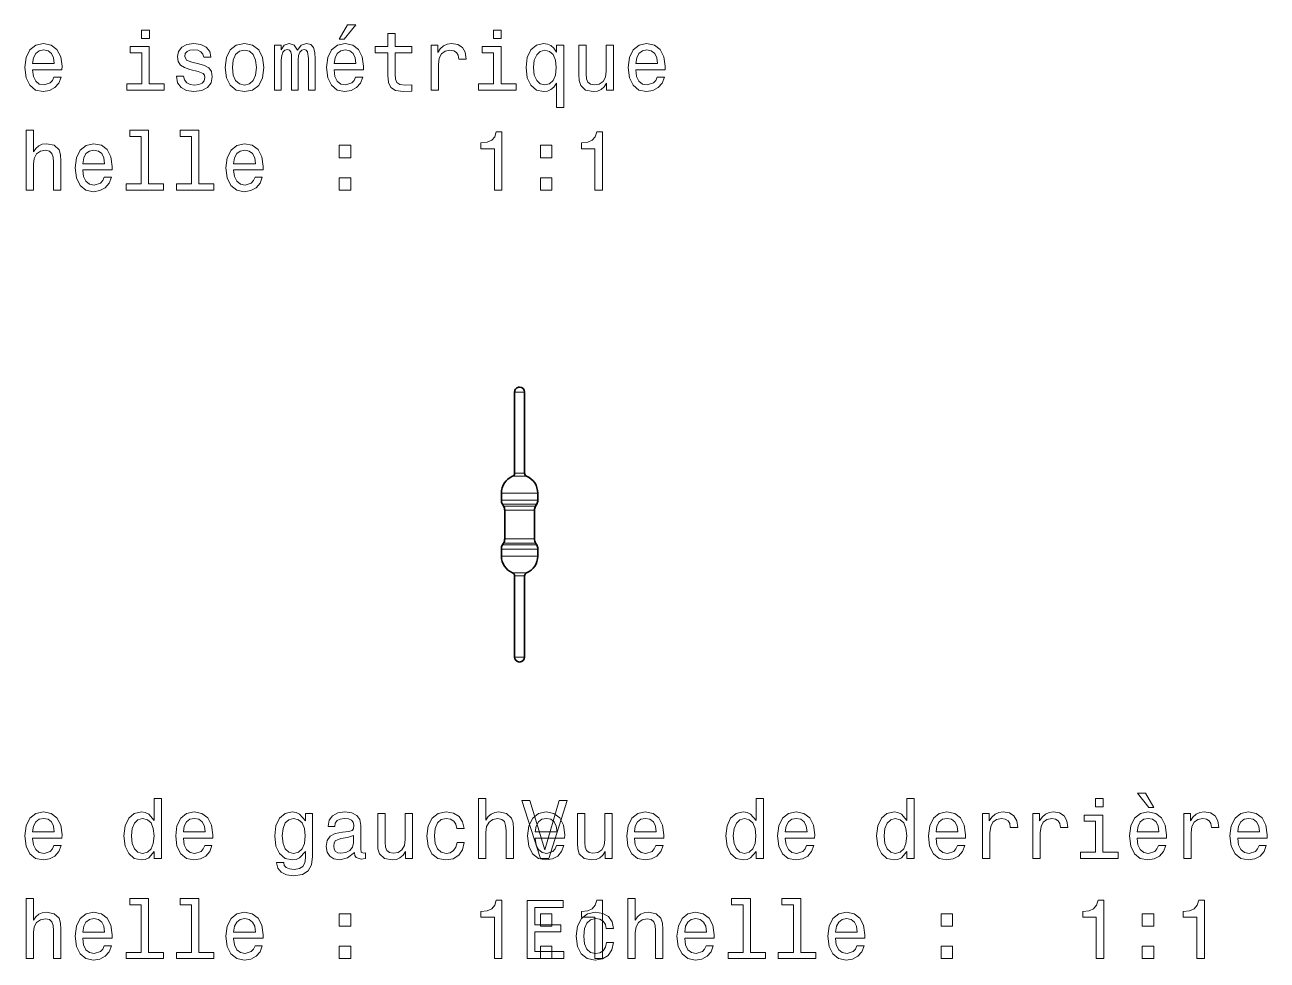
# Model space of a CAD drawing. Extents: x 563 to 712, y 363 to 466.
# Drawn here: x 637.3 to 712.3, y 394.2 to 450.7 of the extents above; entities that cross this region are included whole.
import ezdxf

# ---------------------------------------------------------------- set-up
doc = ezdxf.new("R2010")
doc.units = 0

msp = doc.modelspace()

# ---------------------------------------------------------------- linework, layer by layer
at = {"color": 7, "lineweight": 35, "ltscale": 0.1175}
for p, q in [((666.896, 423.8), (666.896, 428.5)), ((667.496, 423.8), (667.496, 428.5)), ((666.896, 417.2), (666.896, 412.5)), ((667.496, 417.2), (667.496, 412.5))]:
    msp.add_line(p, q, dxfattribs=at)
at = {"color": 7, "lineweight": 13, "ltscale": 0.014999}
for p, q in [((667.496, 428.5), (666.896, 428.5)), ((666.896, 417.4), (667.496, 417.4)), ((667.496, 412.5), (666.896, 412.5))]:
    msp.add_line(p, q, dxfattribs=at)
at = {"color": 7, "lineweight": 13, "ltscale": 0.015648}
for p, q in [((666.773, 423.415), (667.399, 423.415)), ((666.773, 417.585), (667.399, 417.585))]:
    msp.add_line(p, q, dxfattribs=at)
at = {"color": 7, "lineweight": 35, "ltscale": 0.005}
for p, q in [((666.896, 423.6), (666.896, 423.8)), ((667.496, 423.6), (667.496, 423.8)), ((666.896, 417.2), (666.896, 417.4)), ((667.496, 417.2), (667.496, 417.4))]:
    msp.add_line(p, q, dxfattribs=at)
at = {"color": 7, "lineweight": 13, "ltscale": 0.011095}
msp.add_line((666.896, 423.6), (667.34, 423.6), dxfattribs=at)
at = {"color": 7, "lineweight": 13, "ltscale": 0.003905}
msp.add_line((667.34, 423.6), (667.496, 423.6), dxfattribs=at)
at = {"color": 7, "lineweight": 13, "ltscale": 0.005507}
for p, q in [((667.399, 423.415), (667.62, 423.415)), ((667.62, 417.585), (667.399, 417.585))]:
    msp.add_line(p, q, dxfattribs=at)
at = {"color": 7, "lineweight": 13, "ltscale": 0.040683}
for p, q in [((667.724, 422.4), (666.096, 422.4)), ((667.724, 421.98), (666.096, 421.98)), ((667.724, 419.02), (666.096, 419.02)), ((667.724, 418.6), (666.096, 418.6))]:
    msp.add_line(p, q, dxfattribs=at)
at = {"color": 7, "lineweight": 35, "ltscale": 0.01049}
for p, q in [((666.096, 421.98), (666.096, 422.4)), ((668.296, 421.98), (668.296, 422.4)), ((666.096, 418.6), (666.096, 419.02)), ((668.296, 418.6), (668.296, 419.02))]:
    msp.add_line(p, q, dxfattribs=at)
at = {"color": 7, "lineweight": 13, "ltscale": 0.014316}
for p, q in [((668.296, 422.4), (667.724, 422.4)), ((667.724, 421.98), (668.296, 421.98)), ((667.724, 419.02), (668.296, 419.02)), ((668.296, 418.6), (667.724, 418.6))]:
    msp.add_line(p, q, dxfattribs=at)
at = {"color": 7, "lineweight": 13, "ltscale": 0.038206}
for p, q in [((667.692, 421.73), (666.163, 421.73)), ((667.692, 419.27), (666.163, 419.27))]:
    msp.add_line(p, q, dxfattribs=at)
at = {"color": 7, "lineweight": 35, "ltscale": 0.003301}
for p, q in [((666.229, 421.616), (666.163, 421.73)), ((668.163, 421.616), (668.229, 421.73)), ((666.229, 419.384), (666.163, 419.27)), ((668.163, 419.384), (668.229, 419.27))]:
    msp.add_line(p, q, dxfattribs=at)
at = {"color": 7, "lineweight": 13, "ltscale": 0.013445}
for p, q in [((667.692, 421.73), (668.229, 421.73)), ((667.692, 419.27), (668.229, 419.27))]:
    msp.add_line(p, q, dxfattribs=at)
at = {"color": 7, "lineweight": 13, "ltscale": 0.035765}
for p, q in [((667.66, 421.616), (666.229, 421.616)), ((667.66, 419.384), (666.229, 419.384))]:
    msp.add_line(p, q, dxfattribs=at)
at = {"color": 7, "lineweight": 13, "ltscale": 0.033287}
for p, q in [((667.628, 421.366), (666.296, 421.366)), ((667.628, 419.634), (666.296, 419.634))]:
    msp.add_line(p, q, dxfattribs=at)
at = {"color": 7, "lineweight": 35, "ltscale": 0.043301}
for p, q in [((666.296, 419.634), (666.296, 421.366)), ((668.096, 419.634), (668.096, 421.366))]:
    msp.add_line(p, q, dxfattribs=at)
at = {"color": 7, "lineweight": 13, "ltscale": 0.011714}
for p, q in [((668.096, 421.366), (667.628, 421.366)), ((668.096, 419.634), (667.628, 419.634))]:
    msp.add_line(p, q, dxfattribs=at)
at = {"color": 7, "lineweight": 13, "ltscale": 0.012584}
for p, q in [((668.163, 421.616), (667.66, 421.616)), ((668.163, 419.384), (667.66, 419.384))]:
    msp.add_line(p, q, dxfattribs=at)
at = {"color": 7, "lineweight": 13}
for points in [[(644.838, 450.357), (644.369, 450.357), (644.369, 449.853), (644.838, 449.853)], [(656.306, 449.813), (656.604, 449.813), (657.305, 450.67), (656.811, 450.67)], [(666.09, 450.357), (665.621, 450.357), (665.621, 449.853), (666.09, 449.853)], [(637.783, 447.962), (639.558, 447.962), (639.563, 448.169), (639.482, 448.749), (639.26, 449.182), (638.907, 449.445), (638.438, 449.54), (637.979, 449.44), (637.626, 449.157), (637.399, 448.698), (637.319, 448.093), (637.394, 447.473), (637.621, 447.019), (637.969, 446.736), (638.423, 446.641), (638.817, 446.706), (639.139, 446.878), (639.376, 447.15), (639.512, 447.513), (639.074, 447.513), (638.983, 447.311), (638.852, 447.16), (638.479, 447.039), (638.191, 447.094), (637.974, 447.271), (637.833, 447.558), (637.783, 447.947)], [(647.829, 448.315), (647.4, 448.416), (647.082, 448.532), (646.976, 448.769), (647.007, 448.935), (647.113, 449.056), (647.284, 449.132), (647.531, 449.162), (647.768, 449.132), (647.955, 449.041), (648.076, 448.905), (648.126, 448.723), (648.56, 448.723), (648.56, 448.733), (648.484, 449.061), (648.278, 449.318), (647.955, 449.48), (647.531, 449.54), (647.103, 449.48), (646.79, 449.313), (646.593, 449.066), (646.533, 448.754), (646.578, 448.451), (646.719, 448.239), (646.951, 448.088), (647.289, 447.982), (647.783, 447.861), (648.086, 447.735), (648.167, 447.634), (648.197, 447.483), (648.151, 447.296), (648.03, 447.155), (647.834, 447.064), (647.572, 447.034), (647.294, 447.064), (647.092, 447.17), (646.956, 447.342), (646.901, 447.579), (646.472, 447.579), (646.543, 447.175), (646.75, 446.883), (647.077, 446.706), (647.531, 446.641), (648.005, 446.706), (648.353, 446.883), (648.565, 447.165), (648.641, 447.533), (648.585, 447.851), (648.429, 448.068), (648.172, 448.209)], [(649.407, 448.088), (649.488, 447.473), (649.72, 447.019), (650.088, 446.736), (650.582, 446.641), (651.072, 446.736), (651.44, 447.014), (651.672, 447.468), (651.757, 448.088), (651.672, 448.703), (651.44, 449.162), (651.072, 449.44), (650.582, 449.54), (650.088, 449.44), (649.72, 449.157), (649.488, 448.703)], [(652.398, 446.736), (652.806, 446.736), (652.806, 448.547), (652.832, 448.819), (652.907, 449.016), (653.023, 449.132), (653.175, 449.177), (653.296, 449.137), (653.376, 449.036), (653.417, 448.865), (653.432, 448.638), (653.432, 446.736), (653.815, 446.736), (653.815, 448.547), (653.84, 448.814), (653.916, 449.011), (654.037, 449.132), (654.188, 449.177), (654.309, 449.137), (654.39, 449.036), (654.44, 448.638), (654.44, 446.736), (654.849, 446.736), (654.849, 448.607), (654.824, 448.996), (654.743, 449.293), (654.582, 449.475), (654.319, 449.54), (654.012, 449.44), (653.775, 449.147), (653.588, 449.434), (653.275, 449.54), (652.988, 449.44), (652.791, 449.157), (652.791, 449.445), (652.398, 449.445)], [(655.999, 447.962), (657.774, 447.962), (657.779, 448.169), (657.698, 448.749), (657.476, 449.182), (657.123, 449.445), (656.654, 449.54), (656.195, 449.44), (655.842, 449.157), (655.615, 448.698), (655.535, 448.093), (655.61, 447.473), (655.837, 447.019), (656.185, 446.736), (656.639, 446.641), (657.033, 446.706), (657.355, 446.878), (657.592, 447.15), (657.729, 447.513), (657.29, 447.513), (657.199, 447.311), (657.068, 447.16), (656.695, 447.039), (656.407, 447.094), (656.19, 447.271), (656.049, 447.558), (655.999, 447.947)], [(659.242, 448.976), (659.242, 447.619), (659.272, 447.18), (659.413, 446.878), (659.695, 446.701), (660.175, 446.641), (660.699, 446.666), (660.699, 447.049), (660.316, 447.019), (659.968, 447.059), (659.781, 447.185), (659.701, 447.397), (659.685, 447.695), (659.685, 448.976), (660.699, 448.976), (660.699, 449.354), (659.685, 449.354), (659.685, 450.146), (659.242, 450.146), (659.242, 449.354), (658.475, 449.354), (658.475, 448.976)], [(661.849, 446.736), (662.293, 446.736), (662.293, 448.285), (662.338, 448.658), (662.474, 448.925), (662.696, 449.087), (662.994, 449.142), (663.216, 449.107), (663.382, 449.006), (663.483, 448.834), (663.518, 448.602), (663.967, 448.602), (663.907, 449.011), (663.74, 449.303), (663.463, 449.48), (663.085, 449.54), (662.827, 449.5), (662.605, 449.399), (662.409, 449.228), (662.252, 448.996), (662.252, 449.445), (661.849, 449.445)], [(669.419, 449.026), (669.262, 449.253), (669.086, 449.414), (668.879, 449.505), (668.642, 449.54), (668.214, 449.44), (667.881, 449.157), (667.664, 448.703), (667.588, 448.093), (667.664, 447.478), (667.881, 447.024), (668.214, 446.736), (668.642, 446.641), (668.879, 446.671), (669.081, 446.757), (669.257, 446.913), (669.419, 447.15), (669.419, 445.687), (669.863, 445.687), (669.863, 449.445), (669.419, 449.445)], [(672.878, 449.445), (672.435, 449.445), (672.435, 447.881), (672.384, 447.518), (672.238, 447.256), (672.011, 447.094), (671.714, 447.044), (671.476, 447.084), (671.325, 447.205), (671.239, 447.412), (671.219, 447.705), (671.219, 449.445), (670.775, 449.445), (670.775, 447.664), (670.791, 447.306), (670.886, 447.009), (671.179, 446.736), (671.648, 446.641), (671.9, 446.676), (672.117, 446.767), (672.304, 446.923), (672.455, 447.15), (672.455, 446.736), (672.878, 446.736)], [(674.215, 447.962), (675.99, 447.962), (675.995, 448.169), (675.914, 448.749), (675.693, 449.182), (675.34, 449.445), (674.871, 449.54), (674.412, 449.44), (674.059, 449.157), (673.832, 448.698), (673.751, 448.093), (673.827, 447.473), (674.054, 447.019), (674.401, 446.736), (674.855, 446.641), (675.249, 446.706), (675.572, 446.878), (675.809, 447.15), (675.945, 447.513), (675.506, 447.513), (675.415, 447.311), (675.284, 447.16), (674.911, 447.039), (674.623, 447.094), (674.407, 447.271), (674.265, 447.558), (674.215, 447.947)], [(637.783, 448.335), (637.838, 448.683), (637.974, 448.94), (638.181, 449.097), (638.453, 449.152), (638.721, 449.097), (638.927, 448.94), (639.054, 448.683), (639.099, 448.335)], [(644.823, 447.11), (644.823, 449.354), (643.683, 449.354), (643.683, 448.976), (644.379, 448.976), (644.379, 447.11), (643.471, 447.11), (643.471, 446.736), (645.741, 446.736), (645.741, 447.11)], [(649.861, 448.093), (649.907, 448.547), (650.048, 448.875), (650.275, 449.076), (650.582, 449.147), (650.885, 449.076), (651.112, 448.88), (651.253, 448.547), (651.304, 448.093), (651.253, 447.634), (651.112, 447.301), (650.885, 447.099), (650.582, 447.034), (650.275, 447.099), (650.048, 447.301), (649.907, 447.634)], [(655.999, 448.335), (656.054, 448.683), (656.19, 448.94), (656.397, 449.097), (656.67, 449.152), (656.937, 449.097), (657.144, 448.94), (657.27, 448.683), (657.315, 448.335)], [(666.075, 447.11), (666.075, 449.354), (664.935, 449.354), (664.935, 448.976), (665.631, 448.976), (665.631, 447.11), (664.724, 447.11), (664.724, 446.736), (666.993, 446.736), (666.993, 447.11)], [(668.042, 448.093), (668.087, 448.542), (668.229, 448.87), (668.44, 449.071), (668.718, 449.142), (669.01, 449.071), (669.232, 448.875), (669.363, 448.547), (669.414, 448.093), (669.363, 447.634), (669.232, 447.306), (669.01, 447.105), (668.718, 447.039), (668.44, 447.105), (668.229, 447.306), (668.087, 447.639)], [(674.215, 448.335), (674.27, 448.683), (674.407, 448.94), (674.613, 449.097), (674.886, 449.152), (675.153, 449.097), (675.36, 448.94), (675.486, 448.683), (675.531, 448.335)], [(637.394, 440.69), (637.838, 440.69), (637.838, 442.253), (637.883, 442.611), (638.03, 442.873), (638.257, 443.035), (638.559, 443.095), (638.801, 443.045), (638.953, 442.909), (639.028, 442.682), (639.054, 442.379), (639.054, 440.69), (639.497, 440.69), (639.497, 442.47), (639.477, 442.828), (639.386, 443.125), (639.089, 443.398), (638.625, 443.494), (638.373, 443.458), (638.156, 443.362), (637.974, 443.211), (637.838, 443.004), (637.838, 444.311), (637.394, 444.311)], [(644.349, 443.937), (644.349, 441.063), (643.436, 441.063), (643.436, 440.69), (645.701, 440.69), (645.701, 441.063), (644.793, 441.063), (644.793, 444.311), (643.653, 444.311), (643.653, 443.937)], [(647.385, 443.937), (647.385, 441.063), (646.472, 441.063), (646.472, 440.69), (648.737, 440.69), (648.737, 441.063), (647.829, 441.063), (647.829, 444.311), (646.689, 444.311), (646.689, 443.937)], [(665.672, 440.69), (666.131, 440.69), (666.131, 444.215), (665.788, 444.215), (665.697, 443.907), (665.515, 443.7), (665.238, 443.579), (664.855, 443.539), (664.855, 443.181), (665.672, 443.181)], [(671.744, 440.69), (672.203, 440.69), (672.203, 444.215), (671.86, 444.215), (671.769, 443.907), (671.587, 443.7), (671.31, 443.579), (670.927, 443.539), (670.927, 443.181), (671.744, 443.181)], [(640.819, 441.915), (642.594, 441.915), (642.599, 442.122), (642.518, 442.702), (642.296, 443.135), (641.943, 443.398), (641.474, 443.494), (641.015, 443.393), (640.662, 443.11), (640.435, 442.651), (640.355, 442.046), (640.43, 441.426), (640.657, 440.972), (641.005, 440.69), (641.459, 440.594), (641.853, 440.659), (642.175, 440.831), (642.412, 441.103), (642.549, 441.466), (642.11, 441.466), (642.019, 441.264), (641.888, 441.113), (641.515, 440.992), (641.227, 441.048), (641.01, 441.224), (640.869, 441.512), (640.819, 441.9)], [(649.927, 441.915), (651.702, 441.915), (651.707, 442.122), (651.626, 442.702), (651.404, 443.135), (651.051, 443.398), (650.582, 443.494), (650.123, 443.393), (649.77, 443.11), (649.543, 442.651), (649.463, 442.046), (649.538, 441.426), (649.765, 440.972), (650.113, 440.69), (650.567, 440.594), (650.961, 440.659), (651.283, 440.831), (651.52, 441.103), (651.657, 441.466), (651.218, 441.466), (651.127, 441.264), (650.996, 441.113), (650.623, 440.992), (650.335, 441.048), (650.118, 441.224), (649.977, 441.512), (649.927, 441.9)], [(656.306, 442.646), (657.002, 442.646), (657.002, 443.398), (656.306, 443.398)], [(668.451, 442.646), (669.146, 442.646), (669.146, 443.398), (668.451, 443.398)], [(640.819, 442.288), (640.874, 442.636), (641.01, 442.893), (641.217, 443.05), (641.489, 443.105), (641.757, 443.05), (641.964, 442.893), (642.09, 442.636), (642.135, 442.288)], [(649.927, 442.288), (649.982, 442.636), (650.118, 442.893), (650.325, 443.05), (650.597, 443.105), (650.865, 443.05), (651.072, 442.893), (651.198, 442.636), (651.243, 442.288)], [(656.306, 440.69), (657.002, 440.69), (657.002, 441.441), (656.306, 441.441)], [(668.451, 440.69), (669.146, 440.69), (669.146, 441.441), (668.451, 441.441)], [(645.131, 400.762), (645.131, 400.343), (645.574, 400.343), (645.574, 403.964), (645.136, 403.964), (645.136, 402.638), (644.798, 403.021), (644.591, 403.112), (644.354, 403.147), (643.925, 403.047), (643.592, 402.764), (643.376, 402.31), (643.3, 401.7), (643.376, 401.09), (643.592, 400.631), (643.925, 400.343), (644.354, 400.248), (644.591, 400.283), (644.803, 400.374)], [(664.719, 400.343), (665.162, 400.343), (665.162, 401.907), (665.208, 402.265), (665.354, 402.527), (665.581, 402.688), (665.883, 402.749), (666.126, 402.699), (666.277, 402.562), (666.353, 402.335), (666.378, 402.033), (666.378, 400.343), (666.822, 400.343), (666.822, 402.124), (666.801, 402.482), (666.711, 402.779), (666.413, 403.052), (665.949, 403.147), (665.697, 403.112), (665.48, 403.016), (665.298, 402.865), (665.162, 402.658), (665.162, 403.964), (664.719, 403.964)], [(669.592, 403.848), (668.714, 400.868), (667.812, 403.848), (667.333, 403.848), (668.462, 400.343), (668.967, 400.343), (670.071, 403.848)], [(681.479, 400.762), (681.479, 400.343), (681.923, 400.343), (681.923, 403.964), (681.484, 403.964), (681.484, 402.638), (681.146, 403.021), (680.939, 403.112), (680.702, 403.147), (680.274, 403.047), (679.941, 402.764), (679.724, 402.31), (679.648, 401.7), (679.724, 401.09), (679.941, 400.631), (680.274, 400.343), (680.702, 400.248), (680.939, 400.283), (681.151, 400.374)], [(690.587, 400.762), (690.587, 400.343), (691.031, 400.343), (691.031, 403.964), (690.592, 403.964), (690.592, 402.638), (690.254, 403.021), (690.047, 403.112), (689.81, 403.147), (689.382, 403.047), (689.049, 402.764), (688.832, 402.31), (688.756, 401.7), (688.832, 401.09), (689.049, 400.631), (689.382, 400.343), (689.81, 400.248), (690.047, 400.283), (690.259, 400.374)], [(702.439, 403.964), (701.97, 403.964), (701.97, 403.46), (702.439, 403.46)], [(705.505, 403.42), (705, 404.277), (704.506, 404.277), (705.207, 403.42)], [(637.783, 401.569), (639.558, 401.569), (639.563, 401.776), (639.482, 402.356), (639.26, 402.789), (638.907, 403.052), (638.438, 403.147), (637.979, 403.047), (637.626, 402.764), (637.399, 402.305), (637.319, 401.7), (637.394, 401.08), (637.621, 400.626), (637.969, 400.343), (638.423, 400.248), (638.817, 400.313), (639.139, 400.485), (639.376, 400.757), (639.512, 401.12), (639.074, 401.12), (638.983, 400.918), (638.852, 400.767), (638.479, 400.646), (638.191, 400.701), (637.974, 400.878), (637.833, 401.165), (637.783, 401.554)], [(646.891, 401.569), (648.666, 401.569), (648.671, 401.776), (648.59, 402.356), (648.368, 402.789), (648.015, 403.052), (647.546, 403.147), (647.087, 403.047), (646.734, 402.764), (646.507, 402.305), (646.427, 401.7), (646.502, 401.08), (646.729, 400.626), (647.077, 400.343), (647.531, 400.248), (647.925, 400.313), (648.247, 400.485), (648.484, 400.757), (648.621, 401.12), (648.182, 401.12), (648.091, 400.918), (647.96, 400.767), (647.587, 400.646), (647.299, 400.701), (647.082, 400.878), (646.941, 401.165), (646.891, 401.554)], [(654.682, 400.464), (654.682, 403.052), (654.259, 403.052), (654.259, 402.613), (653.911, 403.011), (653.699, 403.112), (653.462, 403.147), (653.033, 403.047), (652.701, 402.764), (652.484, 402.31), (652.408, 401.7), (652.484, 401.085), (652.701, 400.631), (653.033, 400.343), (653.462, 400.248), (653.704, 400.283), (653.906, 400.374), (654.259, 400.757), (654.259, 400.374), (654.219, 400.071), (654.108, 399.854), (653.896, 399.728), (653.578, 399.683), (653.301, 399.713), (653.104, 399.789), (652.988, 399.92), (652.953, 400.096), (652.524, 400.096), (652.524, 400.076), (652.59, 399.753), (652.791, 399.511), (653.114, 399.355), (653.553, 399.299), (654.077, 399.375), (654.425, 399.587), (654.622, 399.955)], [(657.219, 400.696), (657.219, 400.681), (657.244, 400.51), (657.32, 400.389), (657.638, 400.293), (657.885, 400.333), (657.885, 400.676), (657.779, 400.661), (657.638, 400.727), (657.613, 400.928), (657.613, 402.33), (657.552, 402.688), (657.376, 402.941), (657.068, 403.092), (656.634, 403.147), (656.211, 403.087), (655.898, 402.915), (655.701, 402.648), (655.636, 402.295), (655.636, 402.265), (656.034, 402.265), (656.069, 402.477), (656.18, 402.628), (656.362, 402.719), (656.619, 402.754), (656.866, 402.729), (657.043, 402.653), (657.149, 402.522), (657.184, 402.341), (657.164, 402.129), (657.083, 402.023), (656.881, 401.972), (656.503, 401.932), (656.069, 401.841), (655.762, 401.68), (655.58, 401.428), (655.525, 401.054), (655.575, 400.722), (655.732, 400.475), (655.984, 400.318), (656.332, 400.263), (656.801, 400.369)], [(660.734, 403.052), (660.291, 403.052), (660.291, 401.488), (660.24, 401.125), (660.094, 400.863), (659.867, 400.701), (659.569, 400.651), (659.332, 400.691), (659.181, 400.812), (659.095, 401.019), (659.075, 401.312), (659.075, 403.052), (658.631, 403.052), (658.631, 401.271), (658.646, 400.913), (658.742, 400.616), (659.035, 400.343), (659.504, 400.248), (659.756, 400.283), (659.973, 400.374), (660.159, 400.53), (660.311, 400.757), (660.311, 400.343), (660.734, 400.343)], [(663.407, 402.154), (663.846, 402.154), (663.755, 402.557), (663.538, 402.875), (663.201, 403.072), (662.762, 403.147), (662.278, 403.047), (661.909, 402.764), (661.677, 402.305), (661.597, 401.69), (661.672, 401.08), (661.899, 400.626), (662.257, 400.343), (662.747, 400.248), (663.18, 400.323), (663.518, 400.535), (663.75, 400.868), (663.851, 401.312), (663.427, 401.312), (663.352, 401.029), (663.211, 400.817), (663.009, 400.686), (662.762, 400.646), (662.454, 400.712), (662.232, 400.913), (662.096, 401.241), (662.051, 401.705), (662.096, 402.159), (662.237, 402.487), (662.464, 402.688), (662.762, 402.759), (663.024, 402.714), (663.221, 402.598), (663.352, 402.406)], [(668.143, 401.569), (669.918, 401.569), (669.923, 401.776), (669.842, 402.356), (669.621, 402.789), (669.268, 403.052), (668.798, 403.147), (668.34, 403.047), (667.987, 402.764), (667.76, 402.305), (667.679, 401.7), (667.755, 401.08), (667.982, 400.626), (668.329, 400.343), (668.783, 400.248), (669.177, 400.313), (669.5, 400.485), (669.737, 400.757), (669.873, 401.12), (669.434, 401.12), (669.343, 400.918), (669.212, 400.767), (668.839, 400.646), (668.551, 400.701), (668.335, 400.878), (668.193, 401.165), (668.143, 401.554)], [(672.794, 403.052), (672.351, 403.052), (672.351, 401.488), (672.3, 401.125), (672.154, 400.863), (671.927, 400.701), (671.629, 400.651), (671.392, 400.691), (671.241, 400.812), (671.155, 401.019), (671.135, 401.312), (671.135, 403.052), (670.691, 403.052), (670.691, 401.271), (670.707, 400.913), (670.802, 400.616), (671.095, 400.343), (671.564, 400.248), (671.816, 400.283), (672.033, 400.374), (672.22, 400.53), (672.371, 400.757), (672.371, 400.343), (672.794, 400.343)], [(674.131, 401.569), (675.906, 401.569), (675.911, 401.776), (675.831, 402.356), (675.609, 402.789), (675.256, 403.052), (674.787, 403.147), (674.328, 403.047), (673.975, 402.764), (673.748, 402.305), (673.667, 401.7), (673.743, 401.08), (673.97, 400.626), (674.318, 400.343), (674.771, 400.248), (675.165, 400.313), (675.488, 400.485), (675.725, 400.757), (675.861, 401.12), (675.422, 401.12), (675.331, 400.918), (675.2, 400.767), (674.827, 400.646), (674.539, 400.701), (674.323, 400.878), (674.181, 401.165), (674.131, 401.554)], [(683.239, 401.569), (685.014, 401.569), (685.019, 401.776), (684.939, 402.356), (684.717, 402.789), (684.364, 403.052), (683.895, 403.147), (683.436, 403.047), (683.083, 402.764), (682.856, 402.305), (682.775, 401.7), (682.851, 401.08), (683.078, 400.626), (683.426, 400.343), (683.879, 400.248), (684.273, 400.313), (684.596, 400.485), (684.833, 400.757), (684.969, 401.12), (684.53, 401.12), (684.439, 400.918), (684.308, 400.767), (683.935, 400.646), (683.647, 400.701), (683.431, 400.878), (683.289, 401.165), (683.239, 401.554)], [(692.347, 401.569), (694.122, 401.569), (694.127, 401.776), (694.047, 402.356), (693.825, 402.789), (693.472, 403.052), (693.003, 403.147), (692.544, 403.047), (692.191, 402.764), (691.964, 402.305), (691.883, 401.7), (691.959, 401.08), (692.186, 400.626), (692.534, 400.343), (692.988, 400.248), (693.381, 400.313), (693.704, 400.485), (693.941, 400.757), (694.077, 401.12), (693.638, 401.12), (693.547, 400.918), (693.416, 400.767), (693.043, 400.646), (692.756, 400.701), (692.539, 400.878), (692.397, 401.165), (692.347, 401.554)], [(695.161, 400.343), (695.605, 400.343), (695.605, 401.892), (695.65, 402.265), (695.786, 402.532), (696.008, 402.694), (696.306, 402.749), (696.528, 402.714), (696.694, 402.613), (696.795, 402.441), (696.831, 402.209), (697.279, 402.209), (697.219, 402.618), (697.052, 402.91), (696.775, 403.087), (696.397, 403.147), (696.14, 403.107), (695.918, 403.006), (695.721, 402.835), (695.565, 402.603), (695.565, 403.052), (695.161, 403.052)], [(698.197, 400.343), (698.641, 400.343), (698.641, 401.892), (698.686, 402.265), (698.823, 402.532), (699.044, 402.694), (699.342, 402.749), (699.564, 402.714), (699.73, 402.613), (699.831, 402.441), (699.867, 402.209), (700.315, 402.209), (700.255, 402.618), (700.088, 402.91), (699.811, 403.087), (699.433, 403.147), (699.176, 403.107), (698.954, 403.006), (698.757, 402.835), (698.601, 402.603), (698.601, 403.052), (698.197, 403.052)], [(702.423, 400.717), (702.423, 402.961), (701.284, 402.961), (701.284, 402.583), (701.98, 402.583), (701.98, 400.717), (701.072, 400.717), (701.072, 400.343), (703.341, 400.343), (703.341, 400.717)], [(704.491, 401.569), (706.266, 401.569), (706.271, 401.776), (706.191, 402.356), (705.969, 402.789), (705.616, 403.052), (705.147, 403.147), (704.688, 403.047), (704.335, 402.764), (704.108, 402.305), (704.027, 401.7), (704.103, 401.08), (704.33, 400.626), (704.678, 400.343), (705.132, 400.248), (705.525, 400.313), (705.848, 400.485), (706.085, 400.757), (706.221, 401.12), (705.782, 401.12), (705.691, 400.918), (705.56, 400.767), (705.187, 400.646), (704.9, 400.701), (704.683, 400.878), (704.542, 401.165), (704.491, 401.554)], [(707.305, 400.343), (707.749, 400.343), (707.749, 401.892), (707.794, 402.265), (707.931, 402.532), (708.153, 402.694), (708.45, 402.749), (708.672, 402.714), (708.838, 402.613), (708.939, 402.441), (708.975, 402.209), (709.423, 402.209), (709.363, 402.618), (709.196, 402.91), (708.919, 403.087), (708.541, 403.147), (708.284, 403.107), (708.062, 403.006), (707.865, 402.835), (707.709, 402.603), (707.709, 403.052), (707.305, 403.052)], [(710.563, 401.569), (712.338, 401.569), (712.343, 401.776), (712.263, 402.356), (712.041, 402.789), (711.688, 403.052), (711.219, 403.147), (710.76, 403.047), (710.407, 402.764), (710.18, 402.305), (710.099, 401.7), (710.175, 401.08), (710.402, 400.626), (710.75, 400.343), (711.204, 400.248), (711.597, 400.313), (711.92, 400.485), (712.157, 400.757), (712.293, 401.12), (711.854, 401.12), (711.763, 400.918), (711.632, 400.767), (711.259, 400.646), (710.972, 400.701), (710.755, 400.878), (710.614, 401.165), (710.563, 401.554)], [(637.783, 401.942), (637.838, 402.29), (637.974, 402.547), (638.181, 402.704), (638.453, 402.759), (638.721, 402.704), (638.927, 402.547), (639.054, 402.29), (639.099, 401.942)], [(644.43, 402.749), (644.722, 402.678), (644.944, 402.482), (645.075, 402.154), (645.126, 401.7), (645.075, 401.241), (644.944, 400.913), (644.722, 400.712), (644.43, 400.646), (644.152, 400.712), (643.94, 400.913), (643.799, 401.246), (643.754, 401.7), (643.799, 402.149), (643.94, 402.477), (644.152, 402.678)], [(646.891, 401.942), (646.946, 402.29), (647.082, 402.547), (647.289, 402.704), (647.561, 402.759), (647.829, 402.704), (648.036, 402.547), (648.162, 402.29), (648.207, 401.942)], [(652.867, 401.7), (652.912, 402.149), (653.049, 402.482), (653.26, 402.678), (653.543, 402.749), (653.84, 402.678), (654.062, 402.482), (654.198, 402.149), (654.249, 401.7), (654.198, 401.241), (654.062, 400.913), (653.84, 400.712), (653.543, 400.646), (653.26, 400.712), (653.049, 400.913), (652.912, 401.246)], [(668.143, 401.942), (668.198, 402.29), (668.335, 402.547), (668.541, 402.704), (668.814, 402.759), (669.081, 402.704), (669.288, 402.547), (669.414, 402.29), (669.459, 401.942)], [(674.131, 401.942), (674.186, 402.29), (674.323, 402.547), (674.529, 402.704), (674.802, 402.759), (675.069, 402.704), (675.276, 402.547), (675.402, 402.29), (675.447, 401.942)], [(680.778, 402.749), (681.07, 402.678), (681.292, 402.482), (681.423, 402.154), (681.474, 401.7), (681.423, 401.241), (681.292, 400.913), (681.07, 400.712), (680.778, 400.646), (680.5, 400.712), (680.289, 400.913), (680.147, 401.246), (680.102, 401.7), (680.147, 402.149), (680.289, 402.477), (680.5, 402.678)], [(683.239, 401.942), (683.294, 402.29), (683.431, 402.547), (683.637, 402.704), (683.91, 402.759), (684.177, 402.704), (684.384, 402.547), (684.51, 402.29), (684.555, 401.942)], [(689.886, 402.749), (690.178, 402.678), (690.4, 402.482), (690.531, 402.154), (690.582, 401.7), (690.531, 401.241), (690.4, 400.913), (690.178, 400.712), (689.886, 400.646), (689.609, 400.712), (689.397, 400.913), (689.256, 401.246), (689.21, 401.7), (689.256, 402.149), (689.397, 402.477), (689.609, 402.678)], [(692.347, 401.942), (692.403, 402.29), (692.539, 402.547), (692.745, 402.704), (693.018, 402.759), (693.285, 402.704), (693.492, 402.547), (693.618, 402.29), (693.663, 401.942)], [(704.491, 401.942), (704.547, 402.29), (704.683, 402.547), (704.89, 402.704), (705.162, 402.759), (705.429, 402.704), (705.636, 402.547), (705.762, 402.29), (705.807, 401.942)], [(710.563, 401.942), (710.619, 402.29), (710.755, 402.547), (710.962, 402.704), (711.234, 402.759), (711.501, 402.704), (711.708, 402.547), (711.834, 402.29), (711.879, 401.942)], [(657.169, 401.292), (657.108, 401.029), (656.947, 400.828), (656.705, 400.696), (656.407, 400.651), (656.216, 400.676), (656.079, 400.757), (655.994, 400.898), (655.969, 401.095), (655.989, 401.271), (656.069, 401.397), (656.392, 401.539), (656.801, 401.599), (657.169, 401.72)], [(637.394, 394.297), (637.838, 394.297), (637.838, 395.86), (637.883, 396.218), (638.03, 396.48), (638.257, 396.642), (638.559, 396.702), (638.801, 396.652), (638.953, 396.516), (639.028, 396.289), (639.054, 395.986), (639.054, 394.297), (639.497, 394.297), (639.497, 396.077), (639.477, 396.435), (639.386, 396.732), (639.089, 397.005), (638.625, 397.101), (638.373, 397.065), (638.156, 396.969), (637.974, 396.818), (637.838, 396.611), (637.838, 397.918), (637.394, 397.918)], [(644.349, 397.544), (644.349, 394.67), (643.436, 394.67), (643.436, 394.297), (645.701, 394.297), (645.701, 394.67), (644.793, 394.67), (644.793, 397.918), (643.653, 397.918), (643.653, 397.544)], [(647.385, 397.544), (647.385, 394.67), (646.472, 394.67), (646.472, 394.297), (648.737, 394.297), (648.737, 394.67), (647.829, 394.67), (647.829, 397.918), (646.689, 397.918), (646.689, 397.544)], [(665.672, 394.297), (666.131, 394.297), (666.131, 397.822), (665.788, 397.822), (665.697, 397.514), (665.515, 397.307), (665.238, 397.186), (664.855, 397.146), (664.855, 396.788), (665.672, 396.788)], [(667.655, 394.297), (669.874, 394.297), (669.874, 394.72), (668.119, 394.72), (668.119, 395.905), (669.683, 395.905), (669.683, 396.324), (668.119, 396.324), (668.119, 397.373), (669.834, 397.373), (669.834, 397.797), (667.655, 397.797)], [(671.744, 394.297), (672.203, 394.297), (672.203, 397.822), (671.86, 397.822), (671.769, 397.514), (671.587, 397.307), (671.31, 397.186), (670.927, 397.146), (670.927, 396.788), (671.744, 396.788)], [(673.743, 394.297), (674.186, 394.297), (674.186, 395.86), (674.232, 396.218), (674.378, 396.48), (674.605, 396.642), (674.908, 396.702), (675.15, 396.652), (675.301, 396.516), (675.377, 396.289), (675.402, 395.986), (675.402, 394.297), (675.846, 394.297), (675.846, 396.077), (675.825, 396.435), (675.735, 396.732), (675.437, 397.005), (674.973, 397.101), (674.721, 397.065), (674.504, 396.969), (674.323, 396.818), (674.186, 396.611), (674.186, 397.918), (673.743, 397.918)], [(680.697, 397.544), (680.697, 394.67), (679.784, 394.67), (679.784, 394.297), (682.049, 394.297), (682.049, 394.67), (681.141, 394.67), (681.141, 397.918), (680.001, 397.918), (680.001, 397.544)], [(683.733, 397.544), (683.733, 394.67), (682.82, 394.67), (682.82, 394.297), (685.085, 394.297), (685.085, 394.67), (684.177, 394.67), (684.177, 397.918), (683.037, 397.918), (683.037, 397.544)], [(702.02, 394.297), (702.479, 394.297), (702.479, 397.822), (702.136, 397.822), (702.045, 397.514), (701.864, 397.307), (701.586, 397.186), (701.203, 397.146), (701.203, 396.788), (702.02, 396.788)], [(708.092, 394.297), (708.551, 394.297), (708.551, 397.822), (708.208, 397.822), (708.117, 397.514), (707.936, 397.307), (707.658, 397.186), (707.275, 397.146), (707.275, 396.788), (708.092, 396.788)], [(640.819, 395.522), (642.594, 395.522), (642.599, 395.729), (642.518, 396.309), (642.296, 396.742), (641.943, 397.005), (641.474, 397.101), (641.015, 397), (640.662, 396.717), (640.435, 396.258), (640.355, 395.653), (640.43, 395.033), (640.657, 394.579), (641.005, 394.297), (641.459, 394.201), (641.853, 394.266), (642.175, 394.438), (642.412, 394.71), (642.549, 395.073), (642.11, 395.073), (642.019, 394.871), (641.888, 394.72), (641.515, 394.599), (641.227, 394.655), (641.01, 394.831), (640.869, 395.119), (640.819, 395.507)], [(649.927, 395.522), (651.702, 395.522), (651.707, 395.729), (651.626, 396.309), (651.404, 396.742), (651.051, 397.005), (650.582, 397.101), (650.123, 397), (649.77, 396.717), (649.543, 396.258), (649.463, 395.653), (649.538, 395.033), (649.765, 394.579), (650.113, 394.297), (650.567, 394.201), (650.961, 394.266), (651.283, 394.438), (651.52, 394.71), (651.657, 395.073), (651.218, 395.073), (651.127, 394.871), (650.996, 394.72), (650.623, 394.599), (650.335, 394.655), (650.118, 394.831), (649.977, 395.119), (649.927, 395.507)], [(656.306, 396.253), (657.002, 396.253), (657.002, 397.005), (656.306, 397.005)], [(668.451, 396.253), (669.146, 396.253), (669.146, 397.005), (668.451, 397.005)], [(672.431, 396.107), (672.87, 396.107), (672.779, 396.511), (672.562, 396.828), (672.225, 397.025), (671.786, 397.101), (671.302, 397), (670.934, 396.717), (670.702, 396.258), (670.621, 395.643), (670.696, 395.033), (670.923, 394.579), (671.281, 394.297), (671.771, 394.201), (672.204, 394.276), (672.542, 394.488), (672.774, 394.821), (672.875, 395.265), (672.452, 395.265), (672.376, 394.982), (672.235, 394.771), (672.033, 394.639), (671.786, 394.599), (671.478, 394.665), (671.256, 394.866), (671.12, 395.194), (671.075, 395.658), (671.12, 396.112), (671.261, 396.44), (671.488, 396.642), (671.786, 396.712), (672.048, 396.667), (672.245, 396.551), (672.376, 396.359)], [(677.167, 395.522), (678.942, 395.522), (678.947, 395.729), (678.867, 396.309), (678.645, 396.742), (678.292, 397.005), (677.823, 397.101), (677.364, 397), (677.011, 396.717), (676.784, 396.258), (676.703, 395.653), (676.779, 395.033), (677.006, 394.579), (677.354, 394.297), (677.807, 394.201), (678.201, 394.266), (678.524, 394.438), (678.761, 394.71), (678.897, 395.073), (678.458, 395.073), (678.367, 394.871), (678.236, 394.72), (677.863, 394.599), (677.575, 394.655), (677.359, 394.831), (677.217, 395.119), (677.167, 395.507)], [(686.275, 395.522), (688.05, 395.522), (688.055, 395.729), (687.975, 396.309), (687.753, 396.742), (687.4, 397.005), (686.931, 397.101), (686.472, 397), (686.119, 396.717), (685.892, 396.258), (685.811, 395.653), (685.887, 395.033), (686.114, 394.579), (686.462, 394.297), (686.915, 394.201), (687.309, 394.266), (687.632, 394.438), (687.869, 394.71), (688.005, 395.073), (687.566, 395.073), (687.475, 394.871), (687.344, 394.72), (686.971, 394.599), (686.684, 394.655), (686.467, 394.831), (686.325, 395.119), (686.275, 395.507)], [(692.655, 396.253), (693.351, 396.253), (693.351, 397.005), (692.655, 397.005)], [(704.799, 396.253), (705.495, 396.253), (705.495, 397.005), (704.799, 397.005)], [(640.819, 395.895), (640.874, 396.243), (641.01, 396.5), (641.217, 396.657), (641.489, 396.712), (641.757, 396.657), (641.964, 396.5), (642.09, 396.243), (642.135, 395.895)], [(649.927, 395.895), (649.982, 396.243), (650.118, 396.5), (650.325, 396.657), (650.597, 396.712), (650.865, 396.657), (651.072, 396.5), (651.198, 396.243), (651.243, 395.895)], [(677.167, 395.895), (677.222, 396.243), (677.359, 396.5), (677.565, 396.657), (677.838, 396.712), (678.105, 396.657), (678.312, 396.5), (678.438, 396.243), (678.483, 395.895)], [(686.275, 395.895), (686.331, 396.243), (686.467, 396.5), (686.673, 396.657), (686.946, 396.712), (687.213, 396.657), (687.42, 396.5), (687.546, 396.243), (687.591, 395.895)], [(656.306, 394.297), (657.002, 394.297), (657.002, 395.048), (656.306, 395.048)], [(668.451, 394.297), (669.146, 394.297), (669.146, 395.048), (668.451, 395.048)], [(692.655, 394.297), (693.351, 394.297), (693.351, 395.048), (692.655, 395.048)], [(704.799, 394.297), (705.495, 394.297), (705.495, 395.048), (704.799, 395.048)]]:
    msp.add_lwpolyline(points, close=True, dxfattribs=at)
at = {"color": 7, "lineweight": 35}
for centre, radius, start, end in [((667.196, 428.5), 0.3, 90, 180.00001), ((667.196, 428.5), 0.3, 0, 90), ((667.196, 422.4), 1.1, 112.61987, 180.00001), ((666.696, 423.6), 0.2, 292.63454, 359.98533), ((667.696, 423.6), 0.2, 180.00001, 247.38013), ((667.196, 422.4), 1.1, 0, 67.38014), ((666.596, 421.98), 0.5, 180.00135, 209.99865), ((667.796, 421.98), 0.5, 330.00135, 359.99865), ((665.796, 421.366), 0.5, 0.00135, 29.99866), ((668.596, 421.366), 0.5, 150.00135, 179.99865), ((665.796, 419.634), 0.5, 330.00134, 359.99865), ((668.596, 419.634), 0.5, 180.00135, 209.99865), ((666.596, 419.02), 0.5, 150.00135, 179.99865), ((667.796, 419.02), 0.5, 0.00135, 29.99865), ((667.196, 418.6), 1.1, 179.99999, 247.38013), ((667.196, 418.6), 1.1, 292.61986, 360), ((666.696, 417.4), 0.2, 360, 67.38014), ((667.697, 417.4), 0.2, 112.63454, 179.98532), ((667.196, 412.5), 0.3, 180.00001, 270), ((667.196, 412.5), 0.3, 270, 360)]:
    msp.add_arc(centre, radius, start, end, dxfattribs=at)

doc.saveas('drawing.dxf')
